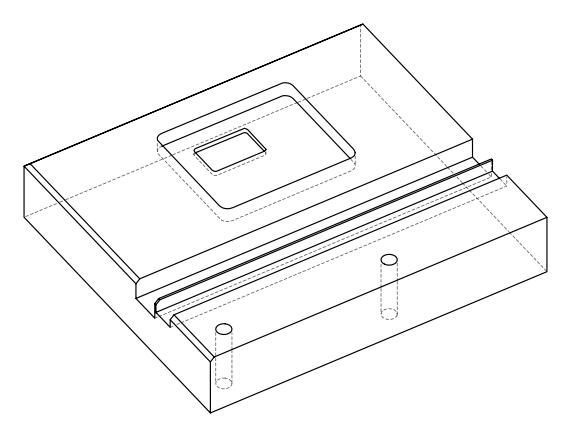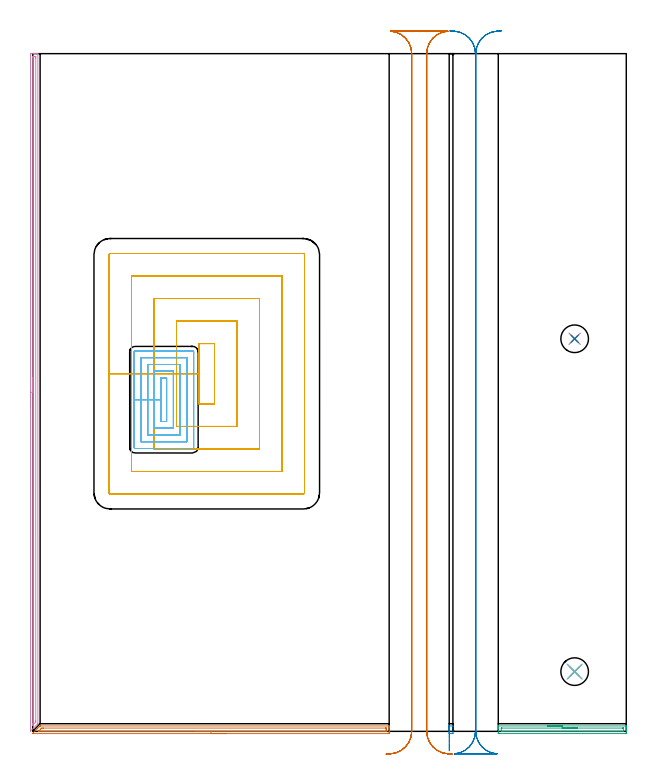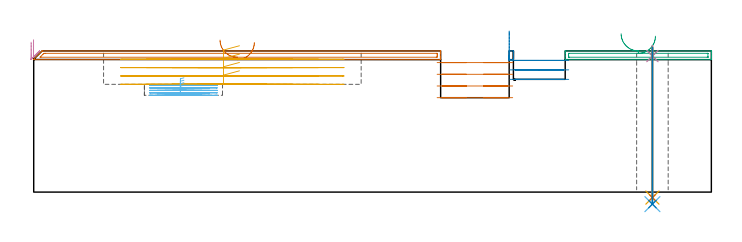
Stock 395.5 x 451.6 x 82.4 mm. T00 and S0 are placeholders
(PLAN: 14 operations, 8 tool changes, 51.2 min)
(1 AREA_MILL | FG_CHAMFER_SURFACE | UGT0205_001 | 3.95 min | 3136 mm3)
(2 AREA_MILL_1 | FG_CHAMFER_SURFACE_1 | UGT0205_001 | 0.2 min | 120 mm3)
(3 AREA_MILL_2 | FG_CHAMFER_SURFACE_2 | UGT0205_001 | 1.55 min | 1153 mm3)
(4 AREA_MILL_3 | FG_CHAMFER_SURFACE_3 | UGT0205_001 | 7.37 min | 5383 mm3)
(5 MILL_RECTANGULAR_POCKET | POCKET_RECTANGULAR_STRAIGHT | UGT0201_136 | Follow Part, ap 5, ae 75% | 14.63 min | 526237 mm3)
(6 MILL_RECTANGULAR_POCKET_1 | POCKET_RECTANGULAR_STRAIGHT_1 | UGT0201_014 | Follow Part, ap 1.5, ae 75% | 7.4 min | 20686 mm3)
(7 MILL_RECTANGULAR_SLOT | SLOT_RECTANGULAR | UGT0201_018 | Follow Part, ap 7.5, ae 75% | 8.37 min | 493057 mm3)
(8 MILL_RECTANGULAR_SLOT_1 | SLOT_RECTANGULAR_1 | UGT0201_018 | Follow Part, ap 7.5, ae 75% | 6.22 min | 226400 mm3)
(9 SPOT_DRILL | STEP1HOLE | NXT0321_9005460120000 | 0.05 min | 173 mm3)
(10 SPOT_DRILL_1 | STEP1HOLE_1 | NXT0321_9005460120000 | 0.05 min | 177 mm3)
(11 DRILL_THROUGH_HOLE_INTO_CENTER | STEP1HOLE | NXT0301_065 | 0.35 min | 5495 mm3)
(12 DRILL_TO_ENLARGE_THROUGH_HOLE | STEP1HOLE | UGT0301_253 | 0.37 min | 16177 mm3)
(13 DRILL_THROUGH_HOLE_INTO_CENTER_1 | STEP1HOLE_1 | NXT0301_065 | 0.35 min | 5568 mm3)
(14 DRILL_TO_ENLARGE_THROUGH_HOLE_1 | STEP1HOLE_1 | UGT0301_253 | 0.37 min | 16107 mm3)
(TOOL UGT0205_001 | Chamfer Mill 20 x 3 x 45 deg. | D20 FL50 Z2)
(TOOL UGT0201_136 | Carbide End Mill 20.0 | D20 FL30 Z4)
(TOOL UGT0201_014 | End mill 6 mm | D6 FL24 Z4)
(TOOL UGT0201_018 | End mill 30 mm | D30 FL50 Z4)
(TOOL NXT0321_9005460120000 | NC Spot Drill, 142deg, 12mm, Carbide, Uncoated | D12 PA142 FL30 Z2)
(TOOL NXT0301_065 | Carbide Drill 9.4mm [860.1-0940-075A1-MM 2214] | D9.4 PA140 FL98 Z2)
(TOOL UGT0301_253 | Twist Drill 18.4 mm | D18.4 PA118 FL135 Z2)
(OP 1 AREA_MILL)
G17 G21 G94 G90
T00 M6
G54
G17 G0 G90 X128.76 Y-1.5 S1061 M3
G43 Z92.4 H0
Z87.3
G94 G1 X128.722 Z86.428 F250.
X128.608 Z85.563
X128.42 Z84.712
X128.157 Z83.88
X127.823 Z83.074
X127.421 Z82.3
X126.952 Z81.564
X126.421 Z80.872
X125.831 Z80.229
X125.188 Z79.64
X124.496 Z79.108
X123.76 Z78.64
X122.986 Z78.237
X122.18 Z77.903
X121.348 Z77.641
X120.497 Z77.452
X119.632 Z77.338
X118.76 Z77.3
X0.021 Y-1.499 Z77.299
X0. Y-1.483 Z77.315
X-0.022 Y-1.466 Z77.332
X-0.013 Y-1.417 Z77.381
X-0.003 Y-1.358 Z77.438
X0.01 Y-1.3 Z77.495
X0.08 Y-1.219 Z77.579
X3.224 Y1.925 Z80.724
X4.537 Y3.238 Z82.036
X4.588 Y3.289 Z82.087
X4.823 Y3.522 Z82.319
X4.906 Y3.597 Z82.389
X5.034 Y3.6 Z82.4
X237.349
X237.49 Y3.598 Z82.388
X237.497 Y3.48 Z82.272
X237.5 Y3.355 Z82.154
Y2.953 Z81.752
Y2.363 Z81.157
Y0.317 Z79.114
Y-0.263 Z78.532
Y-0.848 Z77.947
X237.496 Y-1.138 Z77.658
X237.49 Y-1.492 Z77.304
X237.269 Y-1.496 Z77.301
X236.904 Y-1.5 Z77.3
X118.76
Y-0.086 Z78.714
X4.142 Y-0.085 Z78.715
X3.96 Y-0.084 Z78.716
X3.716 Y-0.079 Z78.721
X3.817 Y0.056 Z78.856
X3.993 Y0.239 Z79.039
X4.142 Y0.392 Z79.192
X5.237 Y1.488 Z80.288
X5.58 Y1.827 Z80.627
X5.926 Y2.169 Z80.969
X6.113 Y2.179 Z80.979
X6.817 Y2.185 Z80.985
X6.998
X235.12
X235.301
X235.458 Y2.181 Z80.981
X235.489 Y2.179 Z80.979
X235.495 Y2.158 Z80.958
X235.497 Y2.133 Z80.933
X235.5 Y1.99 Z80.79
Y1.488 Z80.288
Y1.115 Z79.915
X235.497 Y0.612 Z79.412
X235.491 Y0.249 Z79.049
X235.466 Y-0.079 Z78.721
X235.12 Y-0.084 Z78.716
X234.939 Y-0.085 Z78.715
X118.76 Y-0.086 Z78.714
X117.889 Z78.752
X117.024 Z78.866
X116.172 Z79.055
X115.34 Z79.317
X114.534 Z79.651
X113.76 Z80.054
X113.025 Z80.523
X112.332 Z81.054
X111.689 Z81.643
X111.1 Z82.286
X110.569 Z82.978
X110.1 Z83.714
X109.697 Z84.488
X109.363 Z85.294
X109.101 Z86.126
X108.912 Z86.978
X108.798 Z87.843
X108.76 Z88.714
G0 Z92.4
M5
M2
(OP 2 AREA_MILL_1)
G17 G21 G94 G90
T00 M6
G54
G17 G0 G90 X277.5 Y-13.092 S1061 M3
G43 Z92.4 H0
Z79.851
G94 G1 Y-12.449 Z79.262 F250.
Y-11.757 Z78.73
Y-11.021 Z78.262
Y-10.247 Z77.859
Y-9.442 Z77.525
Y-8.61 Z77.262
Y-7.758 Z77.073
Y-6.893 Z76.96
Y-6.021 Z76.921
Y-5.15 Z76.959
Y-4.285 Z77.073
Y-3.433 Z77.262
Y-2.601 Z77.524
Y-1.795 Z77.858
Y-1.021 Z78.261
Y-0.285 Z78.729
Y0.407 Z79.26
Y1.05 Z79.85
Y3.291 Z82.09
X277.51 Y3.593 Z82.392
X277.874 Y3.6 Z82.4
X279.626
X279.99 Y3.593 Z82.392
X280. Y3.291 Z82.09
X279.999 Y-1.138 Z77.662
X279.993 Y-1.493 Z77.307
X279.806 Y-1.498 Z77.302
X279.626 Y-1.5 Z77.3
X277.881
X277.694 Y-1.498 Z77.302
X277.507 Y-1.493 Z77.307
X277.5 Y-1.138 Z77.662
Y0.74 Z79.54
Y1.05 Z79.85
Y1.639 Z80.493
Y2.171 Z81.185
Y2.639 Z81.92
Y3.042 Z82.694
Y3.376 Z83.5
Y3.639 Z84.332
Y3.828 Z85.184
Y3.942 Z86.049
Y3.98 Z86.92
Y3.942 Z87.792
Y3.828 Z88.657
Y3.639 Z89.508
Y3.377 Z90.341
Y3.043 Z91.147
Y2.64 Z91.92
Y2.172 Z92.656
Y1.641 Z93.348
Y1.052 Z93.992
M5
M2
(OP 3 AREA_MILL_2)
G17 G21 G94 G90
T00 M6
G54
G17 G0 G90 X342.85 Y3.6 S1061 M3
G43 Z92.4 H0
G94 G1 X342.888 Z91.528 F250.
X343.002 Z90.663
X343.191 Z89.812
X343.453 Z88.98
X343.787 Z88.174
X344.19 Z87.4
X344.658 Z86.664
X345.19 Z85.972
X345.779 Z85.329
X346.422 Z84.739
X347.114 Z84.208
X347.85 Z83.74
X348.624 Z83.337
X349.43 Z83.003
X350.262 Z82.741
X351.114 Z82.552
X351.978 Z82.438
X352.85 Z82.4
X395.319
X395.49 Y3.597 Z82.388
X395.498 Y3.454 Z82.247
X395.5 Y3.306 Z82.106
Y3.072 Z81.872
Y2.363 Z81.157
Y1.133 Z79.93
Y0.612 Z79.407
Y-0.002 Z78.793
Y-0.263 Z78.533
Y-0.877 Z77.919
X395.497 Y-1.138 Z77.658
X395.49 Y-1.492 Z77.304
X395.239 Y-1.497 Z77.301
X394.872 Y-1.5 Z77.3
X310.828
X310.461 Y-1.497 Z77.301
X310.21 Y-1.492 Z77.304
X310.2 Y-1.138 Z77.658
Y0.612 Z79.407
Y2.008 Z80.804
Y2.363 Z81.157
Y3.072 Z81.872
Y3.306 Z82.106
X310.202 Y3.454 Z82.247
X310.21 Y3.597 Z82.388
X310.381 Y3.6 Z82.4
X352.85
Y2.186 Z80.986
X393.084 Y2.185 Z80.985
X393.265
X393.44 Y2.181 Z80.981
X393.478 Y2.179 Z80.979
X393.49 Y2.161 Z80.961
X393.494 Y2.128 Z80.928
X393.499 Y1.956 Z80.756
X393.5 Y0.205 Z79.005
X393.498 Y0.069 Z78.869
X393.494 Y-0.039 Z78.761
X393.49 Y-0.071 Z78.729
X393.48 Y-0.079 Z78.721
X393.44 Y-0.081 Z78.719
X393.084 Y-0.085 Z78.715
X312.616 Y-0.086 Z78.714
X312.435 Y-0.085 Z78.715
X312.26 Y-0.081 Z78.719
X312.222 Y-0.079 Z78.721
X312.21 Y-0.061 Z78.739
X312.206 Y-0.028 Z78.772
X312.201 Y0.144 Z78.944
X312.2 Y0.612 Z79.412
Y1.895 Z80.695
X312.202 Y2.031 Z80.831
X312.206 Y2.139 Z80.939
X312.21 Y2.171 Z80.971
X312.22 Y2.179 Z80.979
X312.26 Y2.181 Z80.981
X312.616 Y2.185 Z80.985
X352.85 Y2.186 Z80.986
X353.722 Z81.024
X354.586 Z81.138
X355.438 Z81.326
X356.27 Z81.589
X357.076 Z81.923
X357.85 Z82.325
X358.586 Z82.794
X359.278 Z83.325
X359.921 Z83.915
X360.51 Z84.558
X361.042 Z85.25
X361.51 Z85.986
X361.913 Z86.76
X362.247 Z87.565
X362.509 Z88.397
X362.698 Z89.249
X362.812 Z90.114
X362.85 Z90.986
G0 Z92.4
M5
M2
(OP 4 AREA_MILL_3)
G17 G21 G94 G90
T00 M6
G54
G17 G0 G90 X-1.5 Y215.9 S1061 M3
G43 Z92.4 H0
Z87.5
G94 G1 Y215.938 Z86.628 F250.
Y216.052 Z85.764
Y216.241 Z84.912
Y216.503 Z84.08
Y216.837 Z83.274
Y217.24 Z82.5
Y217.709 Z81.764
Y218.24 Z81.072
Y218.829 Z80.429
Y219.472 Z79.84
Y220.164 Z79.308
Y220.9 Z78.84
Y221.674 Z78.437
Y222.48 Z78.103
Y223.312 Z77.841
Y224.164 Z77.652
Y225.028 Z77.538
Y225.9 Z77.5
Y450.984
X-1.498 Y451.267
X-1.493 Y451.59 Z77.502
X-1.223 Y451.6 Z77.773
X0.516 Z79.509
X1.055 Z80.052
X1.385 Z80.38
X1.924 Z80.92
X2.254 Z81.248
X2.912 Z81.911
X3.19 Z82.189
X3.296 Y451.598 Z82.288
X3.397 Y451.59 Z82.388
X3.4 Y451.431 Z82.4
Y5.282
X3.397 Y5.105 Z82.389
X3.327 Y5.025 Z82.324
X3.136 Y4.835 Z82.135
X3.123 Y4.822 Z82.122
X-1.443 Y0.256 Z77.555
X-1.494 Y0.217 Z77.503
X-1.496 Y0.229 Z77.502
X-1.499 Y0.286 Z77.499
X-1.5 Y225.9 Z77.5
X-0.086 Z78.914
X-0.085 Y448.922 Z78.915
X-0.084 Y449.198 Z78.916
X-0.081 Y449.506 Z78.919
X-0.079 Y449.575 Z78.921
X-0.006 Y449.59 Z78.994
X0.128 Y449.596 Z79.128
X0.516 Y449.599 Z79.516
X0.993 Y449.6 Z79.993
X1.385 Z80.385
X1.865 Y449.598 Z80.865
X1.961 Y449.591 Z80.961
X1.979 Y449.589 Z80.979
X1.981 Y449.556 Z80.981
X1.984 Y449.475 Z80.984
X1.985 Y449.198 Z80.985
X1.986 Y448.58 Z80.986
X1.985 Y7.068 Z80.985
X1.984 Y6.452 Z80.984
X1.98 Y6.175 Z80.98
X1.979 Y6.142 Z80.979
X1.949 Y6.107 Z80.949
X1.893 Y6.046 Z80.893
X1.808 Y5.958 Z80.808
X1.701 Y5.85 Z80.701
X0.239 Y4.389 Z79.239
X-0.027 Y4.13 Z78.973
X-0.067 Y4.094 Z78.933
X-0.079 Y4.089 Z78.921
X-0.081 Y4.109 Z78.919
X-0.084 Y4.389 Z78.916
X-0.085 Y4.726 Z78.915
X-0.086 Y5.007 Z78.914
Y225.9
Y226.772 Z78.952
Y227.637 Z79.066
Y228.488 Z79.255
Y229.32 Z79.517
Y230.126 Z79.851
Y230.9 Z80.254
Y231.636 Z80.723
Y232.328 Z81.254
Y232.971 Z81.843
Y233.56 Z82.486
Y234.092 Z83.178
Y234.56 Z83.914
Y234.963 Z84.688
Y235.297 Z85.494
Y235.559 Z86.326
Y235.748 Z87.178
Y235.862 Z88.043
Y235.9 Z88.914
G0 Z92.4
M5
M2
(OP 5 MILL_RECTANGULAR_POCKET)
G17 G21 G94 G90
T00 M6
G54
G17 G0 G90 X120.09 Y258.4 S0 M3
G43 Z92.4 H0
Z85.4
G94 G1 X110.8 Z82.911 F250.
Y238.3 Z77.525
Y218.2 F500.
X121.1
Y258.4
X110.8
Y238.3
X95.8
Y203.2
X136.1
Y273.4
X95.8
Y238.3
X80.8
Y188.2
X151.1
Y288.4
X80.8
Y238.3
X65.8
Y173.2
X166.1
Y303.4
X65.8
Y238.3
X50.8
Y159.
G3 X51.6 Y158.2 R0.8
G1 X180.3
G3 X181.1 Y159. R0.8
G1 Y317.6
G3 X180.3 Y318.4 R0.8
G1 X51.6
G3 X50.8 Y317.6 R0.8
G1 Y238.3
Y237.3
G0 X120.09 Y258.4 Z80.525
G1 X110.8 Z78.036 F250.
Y238.3 Z72.65
Y218.2 F500.
X121.1
Y258.4
X110.8
Y238.3
X95.8
Y203.2
X136.1
Y273.4
X95.8
Y238.3
X80.8
Y188.2
X151.1
Y288.4
X80.8
Y238.3
X65.8
Y173.2
X166.1
Y303.4
X65.8
Y238.3
X50.8
Y159.
G3 X51.6 Y158.2 R0.8
G1 X180.3
G3 X181.1 Y159. R0.8
G1 Y317.6
G3 X180.3 Y318.4 R0.8
G1 X51.6
G3 X50.8 Y317.6 R0.8
G1 Y238.3
Y237.3
G0 X120.09 Y258.4 Z75.65
G1 X110.8 Z73.161 F250.
Y238.3 Z67.775
Y218.2 F500.
X121.1
Y258.4
X110.8
Y238.3
X95.8
Y203.2
X136.1
Y273.4
X95.8
Y238.3
X80.8
Y188.2
X151.1
Y288.4
X80.8
Y238.3
X65.8
Y173.2
X166.1
Y303.4
X65.8
Y238.3
X50.8
Y159.
G3 X51.6 Y158.2 R0.8
G1 X180.3
G3 X181.1 Y159. R0.8
G1 Y317.6
G3 X180.3 Y318.4 R0.8
G1 X51.6
G3 X50.8 Y317.6 R0.8
G1 Y238.3
Y237.3
G0 X120.09 Y258.4 Z70.775
G1 X110.8 Z68.286 F250.
Y238.3 Z62.9
Y218.2 F500.
X121.1
Y258.4
X110.8
Y238.3
X95.8
Y203.2
X136.1
Y273.4
X95.8
Y238.3
X80.8
Y188.2
X151.1
Y288.4
X80.8
Y238.3
X65.8
Y173.2
X166.1
Y303.4
X65.8
Y238.3
X50.8
Y159.
G3 X51.6 Y158.2 R0.8
G1 X180.3
G3 X181.1 Y159. R0.8
G1 Y317.6
G3 X180.3 Y318.4 R0.8
G1 X51.6
G3 X50.8 Y317.6 R0.8
G1 Y238.3
Y237.3
G0 Z92.4
M5
M2
(OP 6 MILL_RECTANGULAR_POCKET_1)
G17 G21 G94 G90
T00 M6
G54
G17 G0 G90 X87.666 Y235.5 S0 M3
G43 Z92.4 H0
Z66.694
G94 G1 X85.6 Z66.141 F250.
Y221. Z62.256
Y206.5 F500.
X89.2
Y235.5
X85.6
Y221.
X81.1
Y202.
X93.7
Y240.
X81.1
Y221.
X76.6
Y197.5
X98.2
Y244.5
X76.6
Y221.
X72.1
Y193.
X102.7
Y249.
X72.1
Y221.
X67.6
Y189.1
G3 X68.2 Y188.5 R0.6
G1 X106.6
G3 X107.2 Y189.1 R0.6
G1 Y252.9
G3 X106.6 Y253.5 R0.6
G1 X68.2
G3 X67.6 Y252.9 R0.6
G1 Y221.
Y220.
G0 X87.666 Y235.5 Z65.256
G1 X85.6 Z64.702 F250.
Y221. Z60.817
Y206.5 F500.
X89.2
Y235.5
X85.6
Y221.
X81.1
Y202.
X93.7
Y240.
X81.1
Y221.
X76.6
Y197.5
X98.2
Y244.5
X76.6
Y221.
X72.1
Y193.
X102.7
Y249.
X72.1
Y221.
X67.6
Y189.1
G3 X68.2 Y188.5 R0.6
G1 X106.6
G3 X107.2 Y189.1 R0.6
G1 Y252.9
G3 X106.6 Y253.5 R0.6
G1 X68.2
G3 X67.6 Y252.9 R0.6
G1 Y221.
Y220.
G0 X87.666 Y235.5 Z63.817
G1 X85.6 Z63.263 F250.
Y221. Z59.378
Y206.5 F500.
X89.2
Y235.5
X85.6
Y221.
X81.1
Y202.
X93.7
Y240.
X81.1
Y221.
X76.6
Y197.5
X98.2
Y244.5
X76.6
Y221.
X72.1
Y193.
X102.7
Y249.
X72.1
Y221.
X67.6
Y189.1
G3 X68.2 Y188.5 R0.6
G1 X106.6
G3 X107.2 Y189.1 R0.6
G1 Y252.9
G3 X106.6 Y253.5 R0.6
G1 X68.2
G3 X67.6 Y252.9 R0.6
G1 Y221.
Y220.
G0 X87.666 Y235.5 Z62.378
G1 X85.6 Z61.824 F250.
Y221. Z57.939
Y206.5 F500.
X89.2
Y235.5
X85.6
Y221.
X81.1
Y202.
X93.7
Y240.
X81.1
Y221.
X76.6
Y197.5
X98.2
Y244.5
X76.6
Y221.
X72.1
Y193.
X102.7
Y249.
X72.1
Y221.
X67.6
Y189.1
G3 X68.2 Y188.5 R0.6
G1 X106.6
G3 X107.2 Y189.1 R0.6
G1 Y252.9
G3 X106.6 Y253.5 R0.6
G1 X68.2
G3 X67.6 Y252.9 R0.6
G1 Y221.
Y220.
G0 X87.666 Y235.5 Z60.939
G1 X85.6 Z60.385 F250.
Y221. Z56.5
Y206.5 F500.
X89.2
Y235.5
X85.6
Y221.
X81.1
Y202.
X93.7
Y240.
X81.1
Y221.
X76.6
Y197.5
X98.2
Y244.5
X76.6
Y221.
X72.1
Y193.
X102.7
Y249.
X72.1
Y221.
X67.6
Y189.1
G3 X68.2 Y188.5 R0.6
G1 X106.6
G3 X107.2 Y189.1 R0.6
G1 Y252.9
G3 X106.6 Y253.5 R0.6
G1 X68.2
G3 X67.6 Y252.9 R0.6
G1 Y221.
Y220.
G0 Z92.4
M5
M2
(OP 7 MILL_RECTANGULAR_SLOT)
G17 G21 G94 G90
T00 M6
G54
G17 G0 G90 X279.546 Y-15.16 S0 M3
G43 Z92.4 H0
Z75.575
G94 G1 X276.552 Y-14.97 F250.
G2 X262.5 Y0. R15. F500.
G1 Y451.6
G2 X276.551 Y466.57 R15.
G1 Y466.6
X238.449
Y466.57
G2 X252.5 Y451.6 R15.
G1 Y0.
G2 X238.448 Y-14.97 R15.
G1 X235.454 Y-15.16 F250.
G0 X279.546 Z68.75
G1 X276.552 Y-14.97
G2 X262.5 Y0. R15. F500.
G1 Y451.6
G2 X276.551 Y466.57 R15.
G1 Y466.6
X238.449
Y466.57
G2 X252.5 Y451.6 R15.
G1 Y0.
G2 X238.448 Y-14.97 R15.
G1 X235.454 Y-15.16 F250.
G0 X279.546 Z61.925
G1 X276.552 Y-14.97
G2 X262.5 Y0. R15. F500.
G1 Y451.6
G2 X276.551 Y466.57 R15.
G1 Y466.6
X238.449
Y466.57
G2 X252.5 Y451.6 R15.
G1 Y0.
G2 X238.448 Y-14.97 R15.
G1 X235.454 Y-15.16 F250.
G0 X279.546 Z55.1
G1 X276.552 Y-14.97
G2 X262.5 Y0. R15. F500.
G1 Y451.6
G2 X276.551 Y466.57 R15.
G1 Y466.6
X238.449
Y466.57
G2 X252.5 Y451.6 R15.
G1 Y0.
G2 X238.448 Y-14.97 R15.
G1 X235.454 Y-15.16 F250.
G0 Z92.4
M5
M2
(OP 8 MILL_RECTANGULAR_SLOT_1)
G17 G21 G94 G90
T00 M6
G54
G17 G0 G90 X277.955 Y466.76 S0 M3
G43 Z92.4 H0
Z76.867
G94 G1 X280.949 Y466.57 F250.
G2 X295. Y451.6 R15. F500.
G1 Y0.
G2 X280.948 Y-14.97 R15.
G1 Y-15.
X309.252
Y-14.97
G2 X295.2 Y0. R15.
G1 Y451.6
G2 X309.251 Y466.57 R15.
G1 X312.245 Y466.76 F250.
G0 X277.955 Z71.333
G1 X280.949 Y466.57
G2 X295. Y451.6 R15. F500.
G1 Y0.
G2 X280.948 Y-14.97 R15.
G1 Y-15.
X309.252
Y-14.97
G2 X295.2 Y0. R15.
G1 Y451.6
G2 X309.251 Y466.57 R15.
G1 X312.245 Y466.76 F250.
G0 X277.955 Z65.8
G1 X280.949 Y466.57
G2 X295. Y451.6 R15. F500.
G1 Y0.
G2 X280.948 Y-14.97 R15.
G1 Y-15.
X309.252
Y-14.97
G2 X295.2 Y0. R15.
G1 Y451.6
G2 X309.251 Y466.57 R15.
G1 X312.245 Y466.76 F250.
G0 Z92.4
M5
M2
(OP 9 SPOT_DRILL)
G17 G21 G94 G90
T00 M6
G54
G17 G0 G90 X361.1 Y39.8 S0 M3
G43 Z92.4 H0
G94 G81 G98 Z79.4 F250. R85.4
G80
M5
M2
(OP 10 SPOT_DRILL_1)
G17 G21 G94 G90
T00 M6
G54
G17 G0 G90 X361.1 Y261.6 S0 M3
G43 Z92.4 H0
G94 G81 G98 Z79.4 F250. R85.4
G80
M5
M2
(OP 11 DRILL_THROUGH_HOLE_INTO_CENTER)
G17 G21 G94 G90
T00 M6
G54
G17 G0 G90 X361.1 Y39.8 S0 M3
G43 Z92.4 H1
G94 G73 G98 Z-3.211 F250. Q8.561 R84.4
G80
M5
M2
(OP 12 DRILL_TO_ENLARGE_THROUGH_HOLE)
G17 G21 G94 G90
T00 M6
G54
G17 G0 G90 X361.1 Y39.8 S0 M3
G43 Z92.4 H0
G94 G73 G98 Z-7.028 F250. Q17.886 R84.4
G80
M5
M2
(OP 13 DRILL_THROUGH_HOLE_INTO_CENTER_1)
G17 G21 G94 G90
T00 M6
G54
G17 G0 G90 X361.1 Y261.6 S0 M3
G43 Z92.4 H1
G94 G73 G98 Z-3.211 F250. Q8.561 R84.4
G80
M5
M2
(OP 14 DRILL_TO_ENLARGE_THROUGH_HOLE_1)
G17 G21 G94 G90
T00 M6
G54
G17 G0 G90 X361.1 Y261.6 S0 M3
G43 Z92.4 H0
G94 G73 G98 Z-7.028 F250. Q17.886 R84.4
G80
M5
M2
